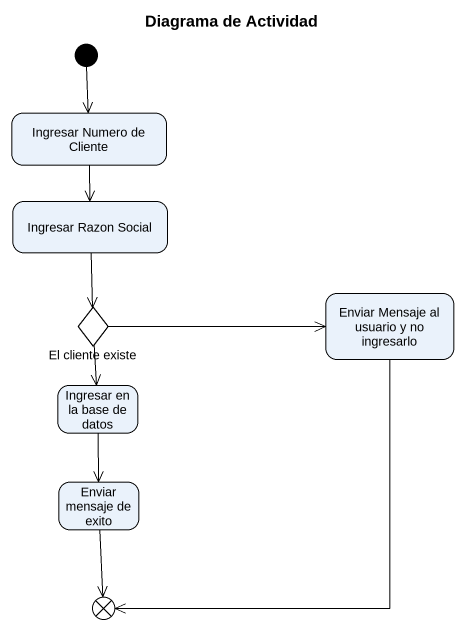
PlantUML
@startuml
title Diagrama de Actividad
hide empty description
state "Ingresar Numero de Cliente" as Ingresar_Numero_de_Cliente
state "Ingresar Razon Social" as Ingresar_Razon_Social
state "El cliente existe" as El_cliente_existe <<choice>>
state "Enviar Mensaje al usuario y no ingresarlo" as Enviar_Mensaje_al_usuario_y
state "Ingresar en la base de datos" as Ingresar_en_la_base_de_datos
state "Enviar mensaje de exito" as Enviar_mensaje_de_exito
state flowfinal1 <<end>>
[*] --> Ingresar_Numero_de_Cliente
Ingresar_Numero_de_Cliente --> Ingresar_Razon_Social
Ingresar_Razon_Social --> El_cliente_existe
El_cliente_existe -right-> Enviar_Mensaje_al_usuario_y
El_cliente_existe --> Ingresar_en_la_base_de_datos
Enviar_Mensaje_al_usuario_y --> flowfinal1
Ingresar_en_la_base_de_datos --> Enviar_mensaje_de_exito
Enviar_mensaje_de_exito --> flowfinal1
@enduml
